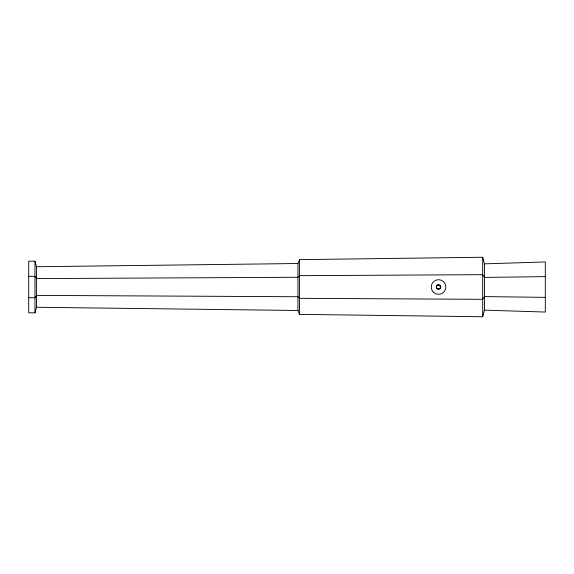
<?xml version="1.0" encoding="UTF-8"?>
<svg xmlns="http://www.w3.org/2000/svg" width="574" height="574" viewBox="0 0 574 574"><rect width="100%" height="100%" fill="white"/><g stroke="black" fill="none" stroke-linecap="round" stroke-linejoin="round"><path stroke-width="0.86" d="M482.684 316.74L484.456 310.147L484.456 263.853L482.684 257.26L299.52 259.635L297.956 263.516L297.956 310.484L299.52 314.365L482.684 316.74L482.684 257.26M34.964 312.83L36.528 307.262L36.528 266.738L34.964 261.17L28.7 261.17L28.7 312.83L34.964 312.83L34.964 261.17M437.797 285.178L437.481 285.307A1.973 1.959 0 0 0 437.481 288.693L439.433 288.693A1.973 1.959 0 0 0 439.433 285.307L437.797 285.178L439.117 285.178M484.456 263.853L545.3 261.952L545.3 312.048L484.456 310.147M545.3 276.625L484.456 277.414L482.684 274.681L299.52 275.663L297.956 277.271L36.528 278.605L34.964 276.302L28.7 276.302M36.528 266.738L297.956 263.516M437.797 288.822L439.117 288.822M28.7 297.698L34.964 297.698L36.528 295.395L297.956 296.729L299.52 298.337L482.684 299.319L484.456 296.586L545.3 297.375M36.528 307.262L297.956 310.484M440.416 285.307L440.416 288.385M299.52 259.635L299.52 314.365M433.356 292.159A7.318 7.318 0 0 0 445.603 288.916A7.318 7.318 0 0 0 436.671 279.925A7.318 7.318 0 0 0 433.356 292.159M437.338 288.937A2.239 2.239 0 0 0 440.696 287A2.239 2.239 0 0 0 437.338 285.063A2.239 2.239 0 0 0 437.338 288.937"/></g></svg>
